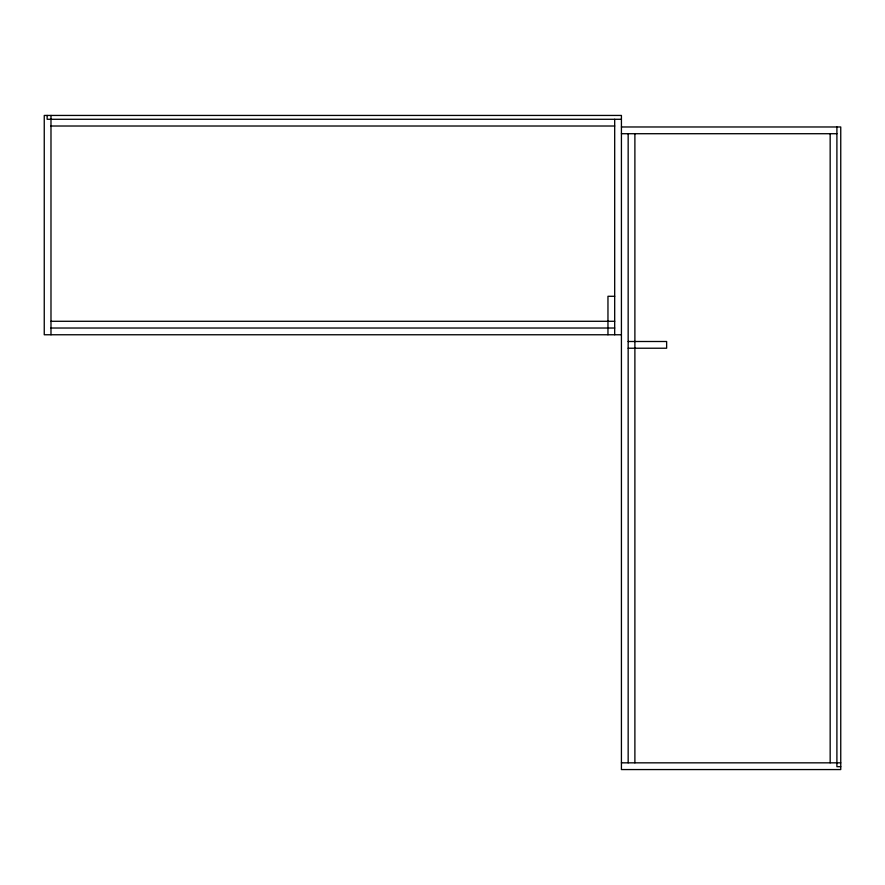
<?xml version="1.0" encoding="UTF-8"?>
<svg xmlns="http://www.w3.org/2000/svg" width="885" height="885" viewBox="0 0 885 885"><rect width="100%" height="100%" fill="white"/><g stroke="black" fill="none" stroke-linecap="round" stroke-linejoin="round"><path stroke-width="1.33" d="M621.425 119.287L47.137 119.287L47.137 115.437M50.987 126.013L614.688 126.013M621.425 126.975L840.75 126.975L840.75 769.563L621.425 769.563L621.425 115.437L44.25 115.437L44.25 334.762L621.425 334.762M621.425 133.712L836.9 133.712M614.688 296.287L607.962 296.287L607.962 334.762M50.987 321.288L614.688 321.288M50.987 328.025L614.688 328.025M628.162 341.499L666.637 341.499L666.637 348.225L628.162 348.225M621.425 762.837L840.75 762.837M840.75 766.675L836.9 766.675L836.9 126.975M830.163 133.712L830.163 762.837M634.888 133.712L634.888 762.837M628.162 133.712L628.162 762.837M614.688 119.287L614.688 334.762M50.987 115.437L50.987 334.762"/></g></svg>
